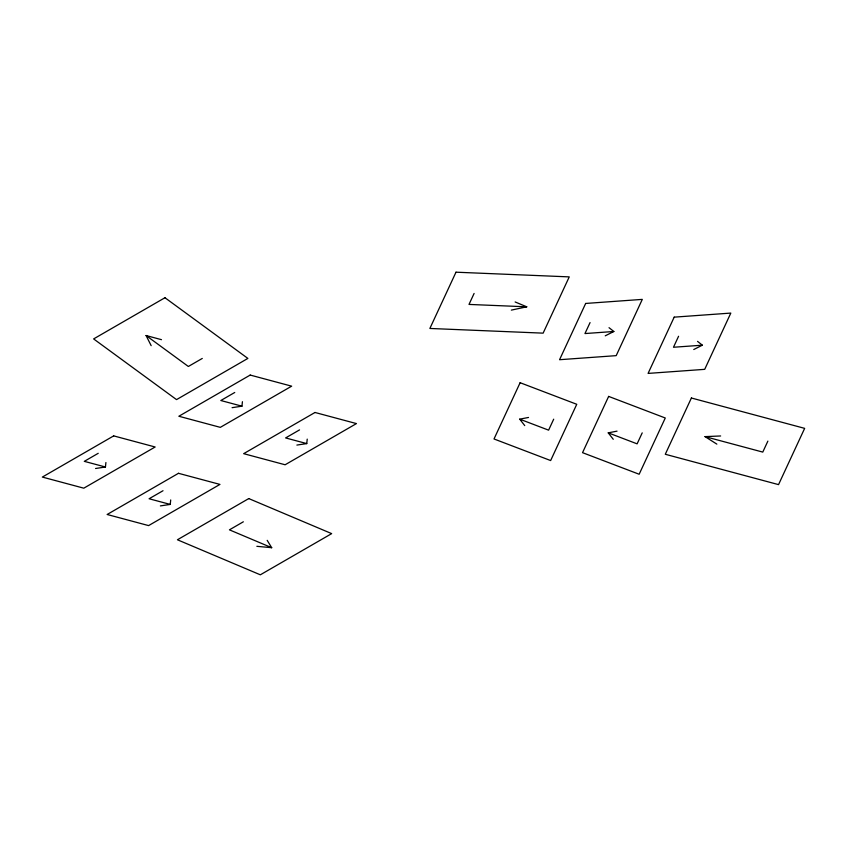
<?xml version="1.0" encoding="UTF-8"?>
<svg xmlns="http://www.w3.org/2000/svg" width="847" height="847" viewBox="0 0 847 847"><rect width="100%" height="100%" fill="white"/><g stroke="black" fill="none" stroke-linecap="round" stroke-linejoin="round"><path stroke-width="1.27" d="M95.573 468.497L105.441 467.004L105.907 462.526M160.379 505.903L170.247 504.42L170.702 499.942M232.089 407.672L241.956 406.179L242.422 401.7M296.884 445.077L306.762 443.595L307.217 439.117M474.098 293.443L469.005 304.422L526.749 306.815L515.135 301.956M590.063 322.58L584.959 333.559L613.842 331.484L609.025 327.683M553.694 419.18L548.602 430.16L519.719 419.149L528.528 417.455M678.574 336.27L673.481 347.259L702.354 345.184L697.547 341.373M642.217 432.87L637.113 443.849L608.241 432.849L617.039 431.144M767.869 441.118L762.776 452.097L705.022 436.618L716.848 444.124M202.274 358.44L188.352 366.476L146.076 335.528L151.158 345.65M98.231 453.304L84.308 461.35L105.441 467.004M234.746 392.479L220.823 400.515L241.956 406.179M163.026 490.72L149.104 498.756L170.247 504.42M299.542 429.895L285.619 437.931L306.762 443.595M243.354 521.794L229.421 529.841L271.707 547.702L267.186 540.344M605.245 335.825L613.842 331.484M693.767 349.525L702.354 345.184M511.355 310.108L526.749 306.815M705.022 436.618L720.628 435.972M256.853 546.315L271.707 547.702M146.076 335.528L161.491 339.679M608.241 432.849L613.26 439.297M519.719 419.149L524.738 425.596M455.993 272.194L429.874 328.456L543.128 333.146L569.248 276.884L455.993 272.194M520.122 382.706L494.013 438.968L550.645 460.556L576.754 404.294L520.122 382.706M585.669 303.448L559.56 359.71L616.192 355.645L642.301 299.383L585.669 303.448M608.644 396.407L582.535 452.669L639.157 474.246L665.276 417.995L608.644 396.407M674.191 317.149L648.082 373.411L704.704 369.345L730.813 313.083L674.191 317.149M691.396 398.005L665.287 454.267L778.541 484.622L804.65 428.36L691.396 398.005M164.964 297.731L93.625 338.916L176.536 399.615L247.875 358.419L164.964 297.731M113.689 435.887L42.35 477.073L83.8 488.179L155.139 446.994L113.689 435.887M250.204 375.062L178.865 416.248L220.315 427.354L291.654 386.168L250.204 375.062M178.484 473.304L107.146 514.489L148.606 525.595L219.945 484.41L178.484 473.304M314.999 412.478L243.661 453.664L285.121 464.77L356.449 423.585L314.999 412.478M248.764 498.576L177.425 539.772L260.336 574.806L331.675 533.621L248.764 498.576"/></g></svg>
